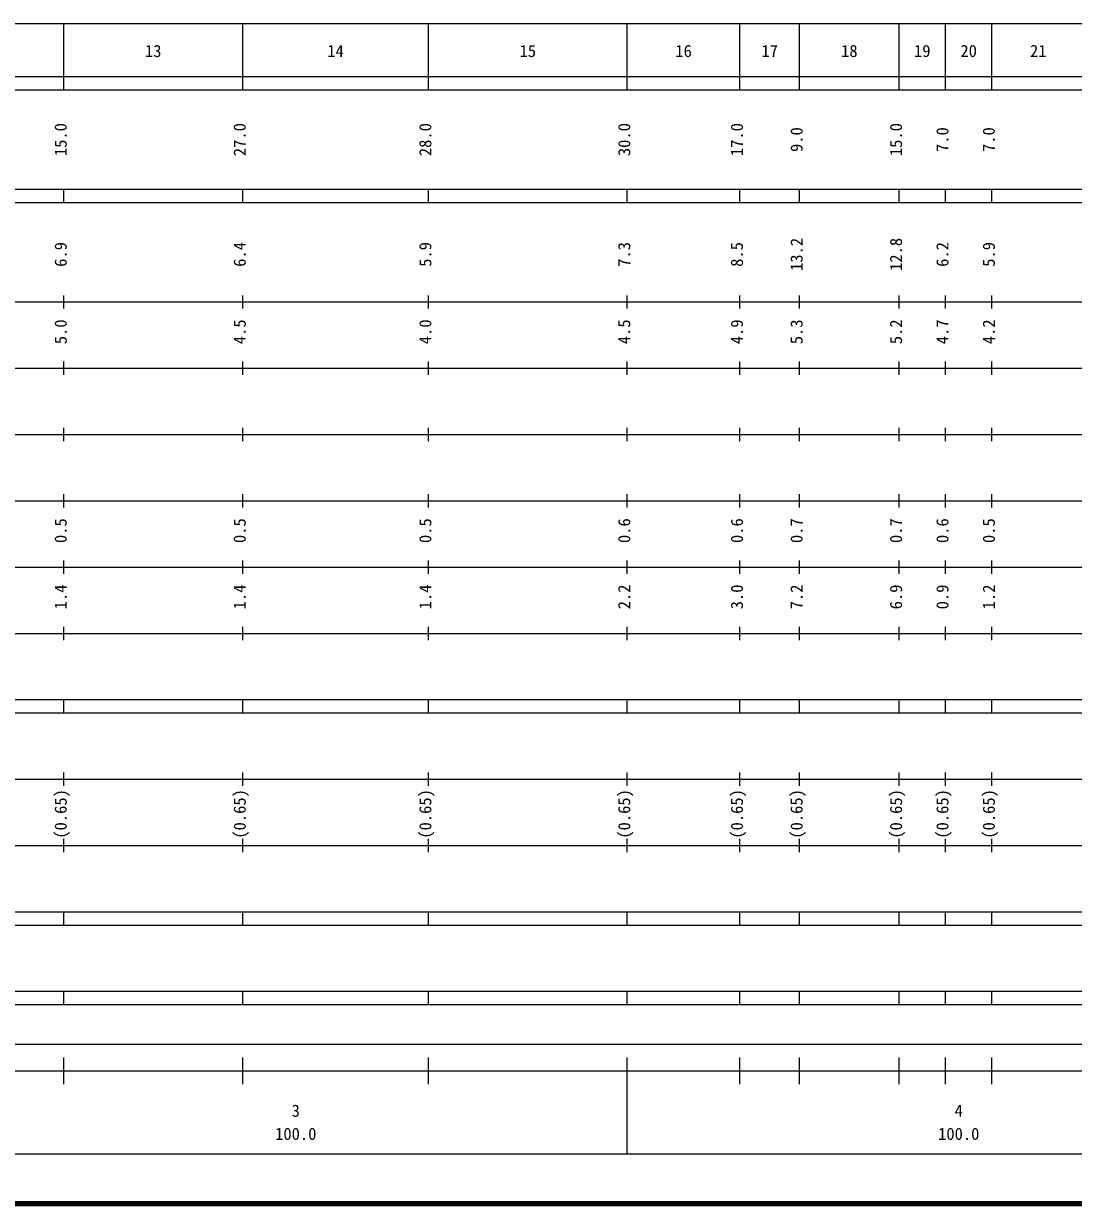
# Model space of a CAD drawing. Units: millimetres on the paper, enlarged 1000 times. Extents: x 40000 to 680000, y 20000 to 380000.
# Drawn here: x 276947 to 435297, y 20000 to 198000 of the extents above; entities that cross this region are included whole.
import ezdxf
from ezdxf.enums import TextEntityAlignment as Align

# ---------------------------------------------------------------- set-up
doc = ezdxf.new("R2010")
doc.units = ezdxf.units.MM
doc.header["$LTSCALE"] = 1000
doc.layers.add('M-TTL', color=2, linetype='Continuous', lineweight=140)
doc.layers.add('M-TTL-BAND', color=7, linetype='Continuous', lineweight=25)
doc.styles.add('ＭＳ ゴシック', font='')
doc.styles.get('ＭＳ ゴシック').set_extended_font_data('MS Gothic')

msp = doc.modelspace()

# ---------------------------------------------------------------- linework, layer by layer
at = {"layer": 'M-TTL'}
msp.add_line((40000, 20000), (680000, 20000), dxfattribs=at)
at = {"layer": 'M-TTL-BAND'}
for p, q in [((68000, 198000), (579000, 198000)), ((283000, 188000), (283000, 198000)), ((310000, 188000), (310000, 198000)), ((338000, 188000), (338000, 198000)), ((368000, 188000), (368000, 198000)), ((385000, 188000), (385000, 198000)), ((394000, 188000), (394000, 198000)), ((409000, 188000), (409000, 198000)), ((416000, 188000), (416000, 198000)), ((423000, 188000), (423000, 198000)), ((40000, 190000), (579000, 190000)), ((40000, 188000), (579000, 188000)), ((40000, 173000), (579000, 173000)), ((283000, 171000), (283000, 173000)), ((310000, 171000), (310000, 173000)), ((338000, 171000), (338000, 173000)), ((368000, 171000), (368000, 173000)), ((385000, 171000), (385000, 173000)), ((394000, 171000), (394000, 173000)), ((409000, 171000), (409000, 173000)), ((416000, 171000), (416000, 173000)), ((423000, 171000), (423000, 173000)), ((40000, 171000), (579000, 171000)), ((283000, 155000), (283000, 157000)), ((310000, 155000), (310000, 157000)), ((338000, 155000), (338000, 157000)), ((368000, 155000), (368000, 157000)), ((385000, 155000), (385000, 157000)), ((394000, 155000), (394000, 157000)), ((409000, 155000), (409000, 157000)), ((416000, 155000), (416000, 157000)), ((423000, 155000), (423000, 157000)), ((40000, 156000), (579000, 156000)), ((46000, 146000), (579000, 146000)), ((283000, 145000), (283000, 147000)), ((310000, 145000), (310000, 147000)), ((338000, 145000), (338000, 147000)), ((368000, 145000), (368000, 147000)), ((385000, 145000), (385000, 147000)), ((394000, 145000), (394000, 147000)), ((409000, 145000), (409000, 147000)), ((416000, 145000), (416000, 147000)), ((423000, 145000), (423000, 147000)), ((52000, 136000), (579000, 136000)), ((283000, 135000), (283000, 137000)), ((310000, 135000), (310000, 137000)), ((338000, 135000), (338000, 137000)), ((368000, 135000), (368000, 137000)), ((385000, 135000), (385000, 137000)), ((394000, 135000), (394000, 137000)), ((409000, 135000), (409000, 137000)), ((416000, 135000), (416000, 137000)), ((423000, 135000), (423000, 137000)), ((283000, 125000), (283000, 127000)), ((310000, 125000), (310000, 127000)), ((338000, 125000), (338000, 127000)), ((368000, 125000), (368000, 127000)), ((385000, 125000), (385000, 127000)), ((394000, 125000), (394000, 127000)), ((409000, 125000), (409000, 127000)), ((416000, 125000), (416000, 127000)), ((423000, 125000), (423000, 127000)), ((46000, 126000), (579000, 126000)), ((52000, 116000), (579000, 116000)), ((283000, 115000), (283000, 117000)), ((310000, 115000), (310000, 117000)), ((338000, 115000), (338000, 117000)), ((368000, 115000), (368000, 117000)), ((385000, 115000), (385000, 117000)), ((394000, 115000), (394000, 117000)), ((409000, 115000), (409000, 117000)), ((416000, 115000), (416000, 117000)), ((423000, 115000), (423000, 117000)), ((283000, 105000), (283000, 107000)), ((310000, 105000), (310000, 107000)), ((338000, 105000), (338000, 107000)), ((368000, 105000), (368000, 107000)), ((385000, 105000), (385000, 107000)), ((394000, 105000), (394000, 107000)), ((409000, 105000), (409000, 107000)), ((416000, 105000), (416000, 107000)), ((423000, 105000), (423000, 107000)), ((46000, 106000), (579000, 106000)), ((40000, 96000), (579000, 96000)), ((283000, 94000), (283000, 96000)), ((310000, 94000), (310000, 96000)), ((338000, 94000), (338000, 96000)), ((368000, 94000), (368000, 96000)), ((385000, 94000), (385000, 96000)), ((394000, 94000), (394000, 96000)), ((409000, 94000), (409000, 96000)), ((416000, 94000), (416000, 96000)), ((423000, 94000), (423000, 96000)), ((40000, 94000), (579000, 94000)), ((49000, 84000), (579000, 84000)), ((283000, 83000), (283000, 85000)), ((310000, 83000), (310000, 85000)), ((338000, 83000), (338000, 85000)), ((368000, 83000), (368000, 85000)), ((385000, 83000), (385000, 85000)), ((394000, 83000), (394000, 85000)), ((409000, 83000), (409000, 85000)), ((416000, 83000), (416000, 85000)), ((423000, 83000), (423000, 85000)), ((283000, 73000), (283000, 75000)), ((310000, 73000), (310000, 75000)), ((338000, 73000), (338000, 75000)), ((368000, 73000), (368000, 75000)), ((385000, 73000), (385000, 75000)), ((394000, 73000), (394000, 75000)), ((409000, 73000), (409000, 75000)), ((416000, 73000), (416000, 75000)), ((423000, 73000), (423000, 75000)), ((40000, 74000), (579000, 74000)), ((40000, 64000), (579000, 64000)), ((283000, 62000), (283000, 64000)), ((310000, 62000), (310000, 64000)), ((338000, 62000), (338000, 64000)), ((368000, 62000), (368000, 64000)), ((385000, 62000), (385000, 64000)), ((394000, 62000), (394000, 64000)), ((409000, 62000), (409000, 64000)), ((416000, 62000), (416000, 64000)), ((423000, 62000), (423000, 64000)), ((40000, 62000), (579000, 62000)), ((40000, 52000), (579000, 52000)), ((283000, 50000), (283000, 52000)), ((310000, 50000), (310000, 52000)), ((338000, 50000), (338000, 52000)), ((368000, 50000), (368000, 52000)), ((385000, 50000), (385000, 52000)), ((394000, 50000), (394000, 52000)), ((409000, 50000), (409000, 52000)), ((416000, 50000), (416000, 52000)), ((423000, 50000), (423000, 52000)), ((40000, 50000), (579000, 50000)), ((71000, 44000), (565000, 44000)), ((283000, 38000), (283000, 42000)), ((310000, 38000), (310000, 42000)), ((338000, 38000), (338000, 42000)), ((368000, 27500), (368000, 42000)), ((385000, 38000), (385000, 42000)), ((394000, 38000), (394000, 42000)), ((409000, 38000), (409000, 42000)), ((416000, 38000), (416000, 42000)), ((423000, 38000), (423000, 42000)), ((40000, 40000), (579000, 40000)), ((68000, 27500), (579000, 27500))]:
    msp.add_line(p, q, dxfattribs=at)

# ---------------------------------------------------------------- texts
at = {"layer": 'M-TTL-BAND', "style": 'ＭＳ ゴシック'}
for s, p in [('13', (296500, 192405)), ('14', (324000, 192405)), ('15', (353000, 192405)), ('16', (376500, 192405)), ('17', (389500, 192405)), ('18', (401500, 192405)), ('19', (412500, 192405)), ('20', (419500, 192405)), ('21', (430000, 192405)), ('3', (318000, 32523)), ('4', (418000, 32523)), ('100.0', (318000, 29033)), ('100.0', (418000, 29033))]:
    msp.add_text(s, height=1833, dxfattribs=at).set_placement(p, align=Align.BOTTOM_CENTER)
for s, p in [('15.0', (284000, 180500)), ('27.0', (311000, 180500)), ('28.0', (339000, 180500)), ('30.0', (369000, 180500)), ('17.0', (386000, 180500)), ('9.0', (395000, 180500)), ('15.0', (410000, 180500)), ('7.0', (417000, 180500)), ('7.0', (424000, 180500)), ('13.2', (395000, 163174)), ('12.8', (410000, 163174)), ('6.9', (284000, 163174)), ('6.4', (311000, 163174)), ('5.9', (339000, 163174)), ('7.3', (369000, 163174)), ('8.5', (386000, 163174)), ('6.2', (417000, 163174)), ('5.9', (424000, 163174)), ('5.0', (284000, 151500)), ('4.5', (311000, 151500)), ('4.0', (339000, 151500)), ('4.5', (369000, 151500)), ('4.9', (386000, 151500)), ('5.3', (395000, 151500)), ('5.2', (410000, 151500)), ('4.7', (417000, 151500)), ('4.2', (424000, 151500)), ('0.5', (284000, 121500)), ('0.5', (311000, 121500)), ('0.5', (339000, 121500)), ('0.6', (369000, 121500)), ('0.6', (386000, 121500)), ('0.7', (395000, 121500)), ('0.7', (410000, 121500)), ('0.6', (417000, 121500)), ('0.5', (424000, 121500)), ('1.4', (284000, 111500)), ('1.4', (311000, 111500)), ('1.4', (339000, 111500)), ('2.2', (369000, 111500)), ('3.0', (386000, 111500)), ('7.2', (395000, 111500)), ('6.9', (410000, 111500)), ('0.9', (417000, 111500)), ('1.2', (424000, 111500)), ('(0.65)', (284000, 78764)), ('(0.65)', (311000, 78764)), ('(0.65)', (339000, 78764)), ('(0.65)', (369000, 78764)), ('(0.65)', (386000, 78764)), ('(0.65)', (395000, 78764)), ('(0.65)', (410000, 78764)), ('(0.65)', (417000, 78764)), ('(0.65)', (424000, 78764))]:
    msp.add_text(s, height=1833, rotation=90, dxfattribs=at).set_placement(p, align=Align.BOTTOM_CENTER)

doc.saveas('drawing.dxf')
